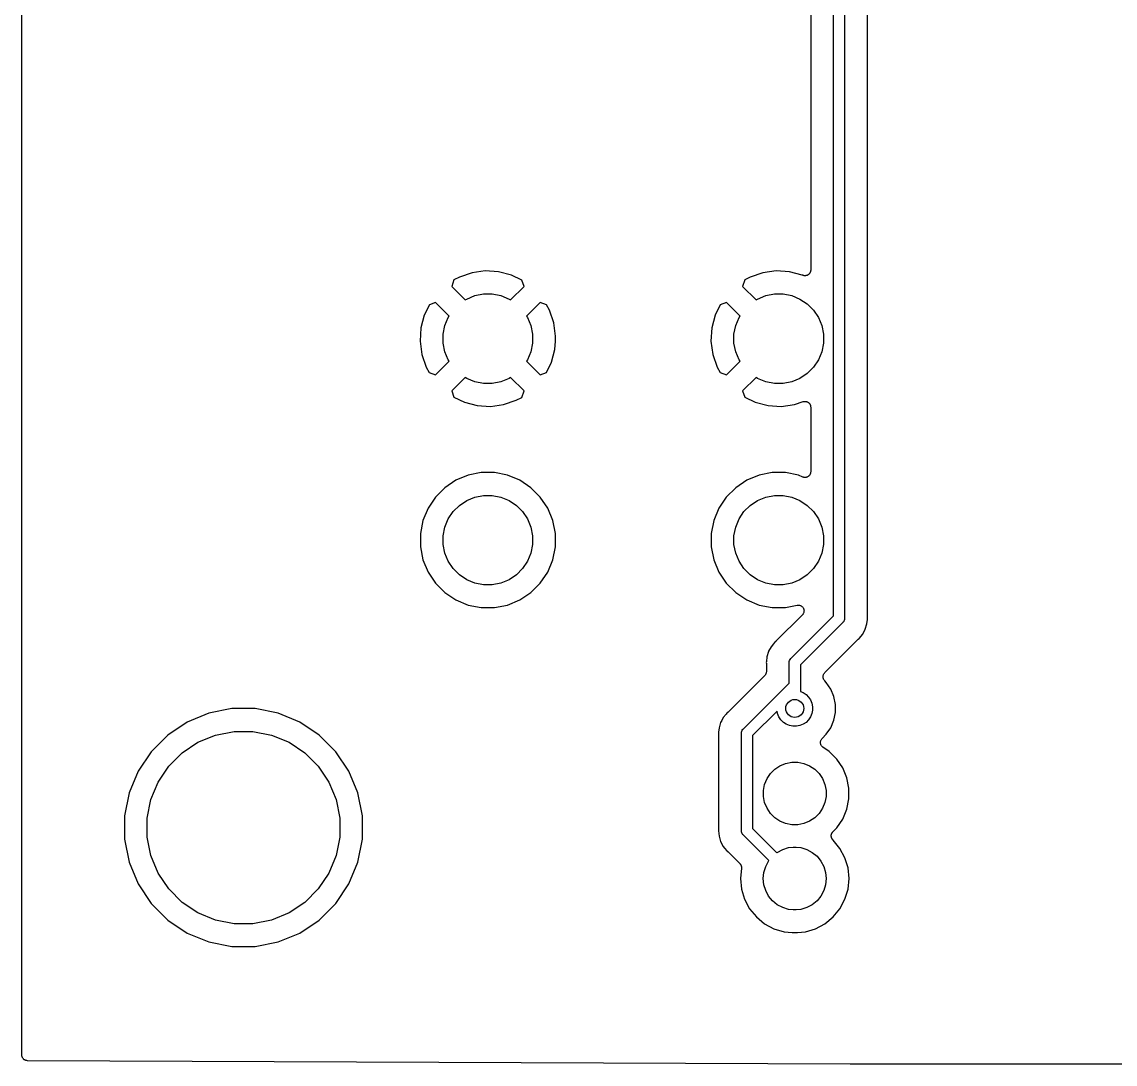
# Model space of a CAD drawing. Extents: x 3.04 to 9.02, y -6.31 to -2.47.
# Drawn here: x 3.035 to 3.997, y -6.308 to -5.391 of the extents above; entities that cross this region are included whole.
import ezdxf

# ---------------------------------------------------------------- set-up
doc = ezdxf.new("R2010")
doc.units = 0
doc.header["$MEASUREMENT"] = 0
doc.layers.add('BLACK', color=7, linetype='CONTINUOUS')

msp = doc.modelspace()

# ---------------------------------------------------------------- linework, layer by layer
at = {"layer": 'BLACK', "linetype": 'CONTINUOUS'}
for p, q in [((3.035, -6.30002), (3.035, -2.48998)), ((3.75886, -5.08937), (3.75886, -5.91566)), ((3.77886, -5.91444), (3.77886, -5.0906)), ((3.74902, -5.91387), (3.74902, -5.19192)), ((3.72902, -5.23916), (3.72902, -5.60966)), ((3.42, -5.61583), (3.41519, -5.61839)), ((3.43114, -5.61197), (3.42, -5.61583)), ((3.44273, -5.61039), (3.43114, -5.61197)), ((3.4544, -5.61109), (3.44273, -5.61039)), ((3.46571, -5.61405), (3.4544, -5.61109)), ((3.47485, -5.6185), (3.46571, -5.61405)), ((3.6759, -5.61583), (3.67109, -5.61839)), ((3.68705, -5.61197), (3.6759, -5.61583)), ((3.69863, -5.61039), (3.68705, -5.61197)), ((3.71031, -5.61109), (3.69863, -5.61039)), ((3.72162, -5.61405), (3.71031, -5.61109)), ((3.72183, -5.61416), (3.72162, -5.61405)), ((3.72196, -5.6142), (3.72183, -5.61416)), ((3.72208, -5.61427), (3.72196, -5.6142)), ((3.72241, -5.61437), (3.72208, -5.61427)), ((3.72274, -5.6145), (3.72241, -5.61437)), ((3.72288, -5.61452), (3.72274, -5.6145)), ((3.72301, -5.61456), (3.72288, -5.61452)), ((3.72336, -5.61459), (3.72301, -5.61456)), ((3.72371, -5.61465), (3.72336, -5.61459)), ((3.72384, -5.61465), (3.72371, -5.61465)), ((3.72398, -5.61466), (3.72384, -5.61465)), ((3.72433, -5.61463), (3.72398, -5.61466)), ((3.72468, -5.61462), (3.72433, -5.61463)), ((3.72482, -5.61458), (3.72468, -5.61462)), ((3.72495, -5.61457), (3.72482, -5.61458)), ((3.72529, -5.61447), (3.72495, -5.61457)), ((3.72563, -5.61439), (3.72529, -5.61447)), ((3.72576, -5.61433), (3.72563, -5.61439)), ((3.72589, -5.6143), (3.72576, -5.61433)), ((3.7262, -5.61413), (3.72589, -5.6143)), ((3.72652, -5.61399), (3.7262, -5.61413)), ((3.72663, -5.61391), (3.72652, -5.61399)), ((3.72675, -5.61384), (3.72663, -5.61391)), ((3.72703, -5.61362), (3.72675, -5.61384)), ((3.72731, -5.61342), (3.72703, -5.61362)), ((3.72741, -5.61332), (3.72731, -5.61342)), ((3.72751, -5.61323), (3.72741, -5.61332)), ((3.72774, -5.61296), (3.72751, -5.61323)), ((3.72798, -5.61271), (3.72774, -5.61296)), ((3.72805, -5.61259), (3.72798, -5.61271)), ((3.72814, -5.61248), (3.72805, -5.61259)), ((3.72831, -5.61218), (3.72814, -5.61248)), ((3.7285, -5.61188), (3.72831, -5.61218)), ((3.72855, -5.61175), (3.7285, -5.61188)), ((3.72861, -5.61163), (3.72855, -5.61175)), ((3.72872, -5.61129), (3.72861, -5.61163)), ((3.72884, -5.61097), (3.72872, -5.61129)), ((3.72886, -5.61083), (3.72884, -5.61097)), ((3.72891, -5.6107), (3.72886, -5.61083)), ((3.72895, -5.61035), (3.72891, -5.6107)), ((3.729, -5.61), (3.72895, -5.61035)), ((3.72902, -5.60973), (3.729, -5.60987)), ((3.729, -5.60987), (3.729, -5.61)), ((3.72902, -5.60966), (3.72902, -5.60973)), ((3.41519, -5.61839), (3.41315, -5.62401)), ((3.41315, -5.62401), (3.42509, -5.63595)), ((3.46491, -5.63595), (3.47685, -5.62401)), ((3.47685, -5.62401), (3.47485, -5.6185)), ((3.67109, -5.61839), (3.66906, -5.62401)), ((3.66906, -5.62401), (3.681, -5.63595)), ((3.42509, -5.63595), (3.42635, -5.63511)), ((3.42635, -5.63511), (3.43352, -5.63214)), ((3.43352, -5.63214), (3.44112, -5.63063)), ((3.44112, -5.63063), (3.44888, -5.63063)), ((3.44888, -5.63063), (3.45648, -5.63214)), ((3.45648, -5.63214), (3.46365, -5.63511)), ((3.46365, -5.63511), (3.46491, -5.63595)), ((3.681, -5.63595), (3.68226, -5.63511)), ((3.68226, -5.63511), (3.68942, -5.63214)), ((3.68942, -5.63214), (3.69703, -5.63063)), ((3.69703, -5.63063), (3.70478, -5.63063)), ((3.70478, -5.63063), (3.71239, -5.63214)), ((3.71239, -5.63214), (3.71955, -5.63511)), ((3.71955, -5.63511), (3.726, -5.63942)), ((3.3935, -5.64015), (3.38905, -5.64929)), ((3.39901, -5.63815), (3.3935, -5.64015)), ((3.41095, -5.65009), (3.39901, -5.63815)), ((3.49099, -5.63815), (3.47905, -5.65009)), ((3.49661, -5.64019), (3.49099, -5.63815)), ((3.49917, -5.645), (3.49661, -5.64019)), ((3.50303, -5.65614), (3.49917, -5.645)), ((3.6494, -5.64015), (3.64496, -5.64929)), ((3.65492, -5.63815), (3.6494, -5.64015)), ((3.66686, -5.65009), (3.65492, -5.63815)), ((3.726, -5.63942), (3.73149, -5.6449)), ((3.73149, -5.6449), (3.73579, -5.65135)), ((3.38905, -5.64929), (3.38609, -5.6606)), ((3.40714, -5.65852), (3.41011, -5.65135)), ((3.41011, -5.65135), (3.41095, -5.65009)), ((3.47905, -5.65009), (3.47989, -5.65135)), ((3.47989, -5.65135), (3.48286, -5.65852)), ((3.64496, -5.64929), (3.64199, -5.6606)), ((3.66305, -5.65852), (3.66602, -5.65135)), ((3.66602, -5.65135), (3.66686, -5.65009)), ((3.73579, -5.65135), (3.73876, -5.65852)), ((3.38609, -5.6606), (3.38539, -5.67227)), ((3.40563, -5.66612), (3.40714, -5.65852)), ((3.48286, -5.65852), (3.48437, -5.66612)), ((3.50461, -5.66773), (3.50303, -5.65614)), ((3.64199, -5.6606), (3.64129, -5.67227)), ((3.66154, -5.66612), (3.66305, -5.65852)), ((3.73876, -5.65852), (3.74028, -5.66612)), ((3.38539, -5.67227), (3.38697, -5.68386)), ((3.40563, -5.67388), (3.40563, -5.66612)), ((3.40714, -5.68148), (3.40563, -5.67388)), ((3.48437, -5.67388), (3.48286, -5.68148)), ((3.48437, -5.66612), (3.48437, -5.67388)), ((3.50391, -5.6794), (3.50435, -5.67216)), ((3.50435, -5.67216), (3.50461, -5.66773)), ((3.50435, -5.67216), (3.50435, -5.67216)), ((3.64129, -5.67227), (3.64288, -5.68386)), ((3.66154, -5.67388), (3.66154, -5.66612)), ((3.66305, -5.68148), (3.66154, -5.67388)), ((3.74028, -5.67388), (3.73876, -5.68148)), ((3.74028, -5.66612), (3.74028, -5.67388)), ((3.38697, -5.68386), (3.39083, -5.695)), ((3.41011, -5.68865), (3.40714, -5.68148)), ((3.48286, -5.68148), (3.47989, -5.68865)), ((3.50095, -5.69071), (3.50391, -5.6794)), ((3.64288, -5.68386), (3.64673, -5.695)), ((3.66602, -5.68865), (3.66305, -5.68148)), ((3.73876, -5.68148), (3.73579, -5.68865)), ((3.39901, -5.70185), (3.41095, -5.68991)), ((3.41095, -5.68991), (3.41011, -5.68865)), ((3.47989, -5.68865), (3.47905, -5.68991)), ((3.47905, -5.68991), (3.49099, -5.70185)), ((3.4965, -5.69985), (3.50095, -5.69071)), ((3.65492, -5.70185), (3.66686, -5.68991)), ((3.66686, -5.68991), (3.66602, -5.68865)), ((3.73579, -5.68865), (3.73149, -5.6951)), ((3.39083, -5.695), (3.39339, -5.69981)), ((3.39339, -5.69981), (3.39901, -5.70185)), ((3.49099, -5.70185), (3.4965, -5.69985)), ((3.64673, -5.695), (3.6493, -5.69981)), ((3.6493, -5.69981), (3.65492, -5.70185)), ((3.726, -5.70058), (3.71955, -5.70489)), ((3.73149, -5.6951), (3.726, -5.70058)), ((3.42509, -5.70405), (3.41315, -5.71599)), ((3.42635, -5.70489), (3.42509, -5.70405)), ((3.43352, -5.70786), (3.42635, -5.70489)), ((3.44112, -5.70937), (3.43352, -5.70786)), ((3.44888, -5.70937), (3.44112, -5.70937)), ((3.45648, -5.70786), (3.44888, -5.70937)), ((3.46365, -5.70489), (3.45648, -5.70786)), ((3.46491, -5.70405), (3.46365, -5.70489)), ((3.47685, -5.71599), (3.46491, -5.70405)), ((3.681, -5.70405), (3.66906, -5.71599)), ((3.68226, -5.70489), (3.681, -5.70405)), ((3.68942, -5.70786), (3.68226, -5.70489)), ((3.69703, -5.70937), (3.68942, -5.70786)), ((3.70478, -5.70937), (3.69703, -5.70937)), ((3.71239, -5.70786), (3.70478, -5.70937)), ((3.71955, -5.70489), (3.71239, -5.70786)), ((3.41315, -5.71599), (3.41515, -5.7215)), ((3.41515, -5.7215), (3.42429, -5.72595)), ((3.47, -5.72417), (3.47481, -5.72161)), ((3.47481, -5.72161), (3.47685, -5.71599)), ((3.66906, -5.71599), (3.67106, -5.7215)), ((3.67106, -5.7215), (3.68019, -5.72595)), ((3.42429, -5.72595), (3.4356, -5.72891)), ((3.4356, -5.72891), (3.44727, -5.72961)), ((3.44727, -5.72961), (3.45886, -5.72803)), ((3.45886, -5.72803), (3.47, -5.72417)), ((3.68019, -5.72595), (3.6915, -5.72891)), ((3.6915, -5.72891), (3.70318, -5.72961)), ((3.70318, -5.72961), (3.71476, -5.72803)), ((3.71476, -5.72803), (3.72238, -5.72539)), ((3.72238, -5.72539), (3.72245, -5.72537)), ((3.72245, -5.72537), (3.72277, -5.7253)), ((3.72277, -5.7253), (3.72308, -5.72521)), ((3.72308, -5.72521), (3.72324, -5.72519)), ((3.72324, -5.72519), (3.7234, -5.72516)), ((3.7234, -5.72516), (3.72373, -5.72515)), ((3.72373, -5.72515), (3.72405, -5.72512)), ((3.72405, -5.72512), (3.72421, -5.72514)), ((3.72421, -5.72514), (3.72438, -5.72513)), ((3.72438, -5.72513), (3.7247, -5.72519)), ((3.7247, -5.72519), (3.72502, -5.72522)), ((3.72502, -5.72522), (3.72518, -5.72527)), ((3.72518, -5.72527), (3.72534, -5.7253)), ((3.72534, -5.7253), (3.72564, -5.72541)), ((3.72564, -5.72541), (3.72595, -5.72551)), ((3.72595, -5.72551), (3.7261, -5.72559)), ((3.7261, -5.72559), (3.72625, -5.72565)), ((3.72625, -5.72565), (3.72653, -5.72582)), ((3.72653, -5.72582), (3.72681, -5.72597)), ((3.72681, -5.72597), (3.72694, -5.72608)), ((3.72694, -5.72608), (3.72708, -5.72617)), ((3.72708, -5.72617), (3.72731, -5.72639)), ((3.72731, -5.72639), (3.72756, -5.7266)), ((3.72756, -5.7266), (3.72767, -5.72672)), ((3.72767, -5.72672), (3.72779, -5.72684)), ((3.72779, -5.72684), (3.72797, -5.7271)), ((3.72797, -5.7271), (3.72818, -5.72735)), ((3.72818, -5.72735), (3.72826, -5.7275)), ((3.72826, -5.7275), (3.72835, -5.72763)), ((3.72835, -5.72763), (3.72849, -5.72793)), ((3.72849, -5.72793), (3.72864, -5.72821)), ((3.72864, -5.72821), (3.72869, -5.72837)), ((3.72869, -5.72837), (3.72875, -5.72852)), ((3.72875, -5.72852), (3.72883, -5.72884)), ((3.72883, -5.72884), (3.72892, -5.72915)), ((3.72892, -5.72915), (3.72894, -5.72931)), ((3.72894, -5.72931), (3.72897, -5.72947)), ((3.72897, -5.72947), (3.72898, -5.7298)), ((3.72898, -5.7298), (3.72902, -5.73012)), ((3.72902, -5.73012), (3.72902, -5.78706)), ((3.42768, -5.79008), (3.41688, -5.79455)), ((3.43915, -5.7878), (3.42768, -5.79008)), ((3.45085, -5.7878), (3.43915, -5.7878)), ((3.46232, -5.79008), (3.45085, -5.7878)), ((3.47312, -5.79455), (3.46232, -5.79008)), ((3.68359, -5.79008), (3.67278, -5.79455)), ((3.69506, -5.7878), (3.68359, -5.79008)), ((3.70675, -5.7878), (3.69506, -5.7878)), ((3.71822, -5.79008), (3.70675, -5.7878)), ((3.7221, -5.79168), (3.71822, -5.79008)), ((3.72784, -5.79025), (3.72753, -5.79062)), ((3.72814, -5.78989), (3.72784, -5.79025)), ((3.72815, -5.78988), (3.72814, -5.78989)), ((3.72816, -5.78987), (3.72815, -5.78988)), ((3.72838, -5.78945), (3.72816, -5.78987)), ((3.72861, -5.78903), (3.72838, -5.78945)), ((3.72862, -5.78902), (3.72861, -5.78903)), ((3.72876, -5.78856), (3.72862, -5.78901)), ((3.72862, -5.78901), (3.72862, -5.78902)), ((3.72891, -5.7881), (3.72876, -5.78856)), ((3.72896, -5.78761), (3.72891, -5.78808)), ((3.72891, -5.78808), (3.72891, -5.78809)), ((3.72891, -5.78809), (3.72891, -5.7881)), ((3.72902, -5.78713), (3.72896, -5.78761)), ((3.72902, -5.78706), (3.72902, -5.78711)), ((3.72902, -5.78711), (3.72902, -5.78711)), ((3.72902, -5.78711), (3.72902, -5.78711)), ((3.72902, -5.78711), (3.72902, -5.78713)), ((3.41688, -5.79455), (3.40715, -5.80105)), ((3.48285, -5.80105), (3.47312, -5.79455)), ((3.67278, -5.79455), (3.66306, -5.80105)), ((3.72256, -5.79182), (3.7221, -5.79168)), ((3.72301, -5.79196), (3.72256, -5.79182)), ((3.72302, -5.79196), (3.72301, -5.79196)), ((3.72304, -5.79197), (3.72302, -5.79196)), ((3.7235, -5.79201), (3.72304, -5.79197)), ((3.72398, -5.79206), (3.7235, -5.79201)), ((3.72399, -5.79206), (3.72398, -5.79206)), ((3.72401, -5.79206), (3.72399, -5.79206)), ((3.72448, -5.79202), (3.72401, -5.79206)), ((3.72495, -5.79198), (3.72448, -5.79202)), ((3.72497, -5.79197), (3.72495, -5.79198)), ((3.72498, -5.79197), (3.72497, -5.79197)), ((3.72544, -5.79183), (3.72498, -5.79197)), ((3.72589, -5.7917), (3.72544, -5.79183)), ((3.7259, -5.79169), (3.72589, -5.7917)), ((3.72591, -5.79169), (3.7259, -5.79169)), ((3.72633, -5.79147), (3.72591, -5.79169)), ((3.72675, -5.79125), (3.72633, -5.79147)), ((3.72676, -5.79124), (3.72675, -5.79125)), ((3.72678, -5.79123), (3.72676, -5.79124)), ((3.72714, -5.79093), (3.72678, -5.79123)), ((3.72751, -5.79064), (3.72714, -5.79093)), ((3.72752, -5.79063), (3.72751, -5.79064)), ((3.72753, -5.79062), (3.72752, -5.79063)), ((3.39888, -5.80932), (3.39239, -5.81904)), ((3.40715, -5.80105), (3.39888, -5.80932)), ((3.42635, -5.81228), (3.43352, -5.80931)), ((3.43352, -5.80931), (3.44112, -5.8078)), ((3.44112, -5.8078), (3.44888, -5.8078)), ((3.44888, -5.8078), (3.45648, -5.80931)), ((3.45648, -5.80931), (3.46365, -5.81228)), ((3.49112, -5.80932), (3.48285, -5.80105)), ((3.49761, -5.81904), (3.49112, -5.80932)), ((3.65479, -5.80932), (3.64829, -5.81904)), ((3.66306, -5.80105), (3.65479, -5.80932)), ((3.68226, -5.81228), (3.68942, -5.80931)), ((3.68942, -5.80931), (3.69703, -5.8078)), ((3.69703, -5.8078), (3.70478, -5.8078)), ((3.70478, -5.8078), (3.71239, -5.80931)), ((3.71239, -5.80931), (3.71955, -5.81228)), ((3.39239, -5.81904), (3.38791, -5.82985)), ((3.41442, -5.82207), (3.4199, -5.81658)), ((3.4199, -5.81658), (3.42635, -5.81228)), ((3.46365, -5.81228), (3.4701, -5.81658)), ((3.4701, -5.81658), (3.47558, -5.82207)), ((3.50209, -5.82985), (3.49761, -5.81904)), ((3.64829, -5.81904), (3.64382, -5.82985)), ((3.67032, -5.82207), (3.67581, -5.81658)), ((3.67581, -5.81658), (3.68226, -5.81228)), ((3.71955, -5.81228), (3.726, -5.81658)), ((3.726, -5.81658), (3.73149, -5.82207)), ((3.40714, -5.83568), (3.41011, -5.82852)), ((3.41011, -5.82852), (3.41442, -5.82207)), ((3.47558, -5.82207), (3.47989, -5.82852)), ((3.47989, -5.82852), (3.48286, -5.83568)), ((3.66305, -5.83568), (3.66602, -5.82852)), ((3.66602, -5.82852), (3.67032, -5.82207)), ((3.73149, -5.82207), (3.73579, -5.82852)), ((3.73579, -5.82852), (3.73876, -5.83568)), ((3.38791, -5.82985), (3.38563, -5.84132)), ((3.40563, -5.84329), (3.40714, -5.83568)), ((3.48286, -5.83568), (3.48437, -5.84329)), ((3.50437, -5.84132), (3.50209, -5.82985)), ((3.64382, -5.82985), (3.64154, -5.84132)), ((3.66154, -5.84329), (3.66305, -5.83568)), ((3.73876, -5.83568), (3.74028, -5.84329)), ((3.38563, -5.84132), (3.38563, -5.85301)), ((3.40563, -5.85104), (3.40563, -5.84329)), ((3.48437, -5.84329), (3.48437, -5.85104)), ((3.50437, -5.85301), (3.50437, -5.84132)), ((3.64154, -5.84132), (3.64154, -5.85301)), ((3.66154, -5.85104), (3.66154, -5.84329)), ((3.74028, -5.84329), (3.74028, -5.85104)), ((3.38563, -5.85301), (3.38791, -5.86448)), ((3.40714, -5.85865), (3.40563, -5.85104)), ((3.48437, -5.85104), (3.48286, -5.85865)), ((3.50209, -5.86448), (3.50437, -5.85301)), ((3.64154, -5.85301), (3.64382, -5.86448)), ((3.66305, -5.85865), (3.66154, -5.85104)), ((3.74028, -5.85104), (3.73876, -5.85865)), ((3.38791, -5.86448), (3.39239, -5.87529)), ((3.41011, -5.86581), (3.40714, -5.85865)), ((3.41442, -5.87226), (3.41011, -5.86581)), ((3.47989, -5.86581), (3.47558, -5.87226)), ((3.48286, -5.85865), (3.47989, -5.86581)), ((3.49761, -5.87529), (3.50209, -5.86448)), ((3.64382, -5.86448), (3.64829, -5.87529)), ((3.66602, -5.86581), (3.66305, -5.85865)), ((3.67032, -5.87226), (3.66602, -5.86581)), ((3.73579, -5.86581), (3.73149, -5.87226)), ((3.73876, -5.85865), (3.73579, -5.86581)), ((3.39239, -5.87529), (3.39888, -5.88501)), ((3.4199, -5.87775), (3.41442, -5.87226)), ((3.47558, -5.87226), (3.4701, -5.87775)), ((3.49112, -5.88501), (3.49761, -5.87529)), ((3.64829, -5.87529), (3.65479, -5.88501)), ((3.67581, -5.87775), (3.67032, -5.87226)), ((3.73149, -5.87226), (3.726, -5.87775)), ((3.39888, -5.88501), (3.40715, -5.89328)), ((3.42635, -5.88205), (3.4199, -5.87775)), ((3.43352, -5.88502), (3.42635, -5.88205)), ((3.44112, -5.88654), (3.43352, -5.88502)), ((3.44888, -5.88654), (3.44112, -5.88654)), ((3.45648, -5.88502), (3.44888, -5.88654)), ((3.46365, -5.88205), (3.45648, -5.88502)), ((3.4701, -5.87775), (3.46365, -5.88205)), ((3.48285, -5.89328), (3.49112, -5.88501)), ((3.65479, -5.88501), (3.66306, -5.89328)), ((3.68226, -5.88205), (3.67581, -5.87775)), ((3.68942, -5.88502), (3.68226, -5.88205)), ((3.69703, -5.88654), (3.68942, -5.88502)), ((3.70478, -5.88654), (3.69703, -5.88654)), ((3.71239, -5.88502), (3.70478, -5.88654)), ((3.71955, -5.88205), (3.71239, -5.88502)), ((3.726, -5.87775), (3.71955, -5.88205)), ((3.40715, -5.89328), (3.41688, -5.89978)), ((3.47312, -5.89978), (3.48285, -5.89328)), ((3.66306, -5.89328), (3.67278, -5.89978)), ((3.41688, -5.89978), (3.42768, -5.90425)), ((3.42768, -5.90425), (3.43915, -5.90654)), ((3.45085, -5.90654), (3.46232, -5.90425)), ((3.46232, -5.90425), (3.47312, -5.89978)), ((3.67278, -5.89978), (3.68359, -5.90425)), ((3.68359, -5.90425), (3.69506, -5.90654)), ((3.70675, -5.90654), (3.71719, -5.90446)), ((3.71719, -5.90446), (3.71724, -5.90445)), ((3.71724, -5.90445), (3.71724, -5.90445)), ((3.71724, -5.90445), (3.71724, -5.90445)), ((3.71724, -5.90445), (3.71726, -5.90445)), ((3.71726, -5.90445), (3.71775, -5.90441)), ((3.71775, -5.90441), (3.71822, -5.90436)), ((3.71822, -5.90436), (3.71822, -5.90436)), ((3.71822, -5.90436), (3.71823, -5.90436)), ((3.71823, -5.90436), (3.71871, -5.90442)), ((3.71871, -5.90442), (3.71919, -5.90447)), ((3.71919, -5.90447), (3.71919, -5.90447)), ((3.71919, -5.90447), (3.7192, -5.90447)), ((3.7192, -5.90447), (3.71966, -5.90462)), ((3.71966, -5.90462), (3.72012, -5.90476)), ((3.72012, -5.90476), (3.72012, -5.90476)), ((3.72012, -5.90476), (3.72013, -5.90477)), ((3.72013, -5.90477), (3.72056, -5.905)), ((3.72056, -5.905), (3.72097, -5.90523)), ((3.72097, -5.90523), (3.72098, -5.90523)), ((3.72098, -5.90523), (3.72099, -5.90524)), ((3.72099, -5.90524), (3.72136, -5.90555)), ((3.72136, -5.90555), (3.72172, -5.90585)), ((3.72172, -5.90585), (3.72173, -5.90586)), ((3.72173, -5.90586), (3.72173, -5.90586)), ((3.72173, -5.90586), (3.72204, -5.90624)), ((3.43915, -5.90654), (3.45085, -5.90654)), ((3.69506, -5.90654), (3.70675, -5.90654)), ((3.7217, -5.9129), (3.69842, -5.93618)), ((3.71169, -5.95119), (3.74902, -5.91387)), ((3.722, -5.91253), (3.7217, -5.9129)), ((3.72231, -5.91216), (3.722, -5.91253)), ((3.72204, -5.90624), (3.72234, -5.90661)), ((3.72232, -5.91215), (3.72231, -5.91215)), ((3.72231, -5.91215), (3.72231, -5.91216)), ((3.72254, -5.91172), (3.72232, -5.91215)), ((3.72234, -5.90661), (3.72234, -5.90662)), ((3.72234, -5.90662), (3.72235, -5.90662)), ((3.72235, -5.90662), (3.72257, -5.90705)), ((3.72277, -5.9113), (3.72254, -5.91172)), ((3.72257, -5.90705), (3.72279, -5.90747)), ((3.72278, -5.91129), (3.72277, -5.9113)), ((3.72292, -5.91083), (3.72278, -5.91129)), ((3.72278, -5.91129), (3.72278, -5.91129)), ((3.72279, -5.90747), (3.7228, -5.90748)), ((3.7228, -5.90748), (3.7228, -5.90749)), ((3.7228, -5.90749), (3.72294, -5.90795)), ((3.72306, -5.91036), (3.72292, -5.91083)), ((3.72294, -5.90795), (3.72307, -5.90841)), ((3.72307, -5.91035), (3.72306, -5.91036)), ((3.72306, -5.91036), (3.72306, -5.91036)), ((3.72307, -5.90841), (3.72307, -5.90842)), ((3.72307, -5.90842), (3.72307, -5.90842)), ((3.72307, -5.90842), (3.72312, -5.90891)), ((3.72311, -5.90987), (3.72307, -5.91035)), ((3.72316, -5.90939), (3.72311, -5.90987)), ((3.72312, -5.90891), (3.72316, -5.90938)), ((3.72316, -5.90938), (3.72316, -5.90939)), ((3.72316, -5.90939), (3.72316, -5.90939)), ((3.77888, -5.91465), (3.77886, -5.91444)), ((3.77888, -5.91486), (3.77888, -5.91465)), ((3.77888, -5.91493), (3.77888, -5.91486)), ((3.77898, -5.91591), (3.77888, -5.91493)), ((3.75725, -5.91956), (3.71992, -5.95688)), ((3.75743, -5.9194), (3.75725, -5.91956)), ((3.75759, -5.91921), (3.75743, -5.9194)), ((3.75805, -5.91865), (3.75759, -5.91921)), ((3.75759, -5.91921), (3.75759, -5.91921)), ((3.75809, -5.91858), (3.75805, -5.91865)), ((3.75851, -5.9178), (3.75809, -5.91858)), ((3.75879, -5.91687), (3.75851, -5.9178)), ((3.75886, -5.91615), (3.75879, -5.91687)), ((3.75886, -5.91566), (3.75888, -5.91591)), ((3.75888, -5.91591), (3.75886, -5.91615)), ((3.75886, -5.91615), (3.75886, -5.91615)), ((3.77707, -5.92549), (3.7785, -5.92079)), ((3.7785, -5.92079), (3.77888, -5.91689)), ((3.77888, -5.91688), (3.77898, -5.91591)), ((3.77888, -5.91689), (3.77888, -5.91688)), ((3.74139, -5.9637), (3.77052, -5.93457)), ((3.77052, -5.93457), (3.77057, -5.93452)), ((3.77057, -5.93452), (3.77073, -5.93439)), ((3.77073, -5.93439), (3.77088, -5.93424)), ((3.77088, -5.93424), (3.77164, -5.93361)), ((3.77164, -5.93361), (3.77476, -5.92982)), ((3.77476, -5.92982), (3.77707, -5.92549)), ((3.69418, -5.94093), (3.69204, -5.94494)), ((3.69633, -5.93831), (3.69418, -5.94093)), ((3.69729, -5.93714), (3.69633, -5.93831)), ((3.69633, -5.93831), (3.69633, -5.93831)), ((3.69805, -5.93651), (3.69729, -5.93714)), ((3.6982, -5.93636), (3.69805, -5.93651)), ((3.69837, -5.93623), (3.6982, -5.93636)), ((3.69842, -5.93618), (3.69837, -5.93623)), ((3.69005, -5.95386), (3.68996, -5.95484)), ((3.69044, -5.94996), (3.69005, -5.95386)), ((3.69005, -5.95386), (3.69005, -5.95386)), ((3.69186, -5.94526), (3.69044, -5.94996)), ((3.69204, -5.94494), (3.69186, -5.94526)), ((3.71008, -5.9546), (3.71015, -5.95388)), ((3.71015, -5.95388), (3.71043, -5.95295)), ((3.71043, -5.95295), (3.71089, -5.9521)), ((3.71089, -5.9521), (3.7115, -5.95135)), ((3.7115, -5.95135), (3.71169, -5.95119)), ((3.68996, -5.95484), (3.69005, -5.95582)), ((3.69003, -5.96315), (3.68998, -5.96361)), ((3.69008, -5.9627), (3.69003, -5.96315)), ((3.69005, -5.95582), (3.69006, -5.95589)), ((3.69006, -5.95589), (3.69006, -5.9561)), ((3.69006, -5.9561), (3.69008, -5.95631)), ((3.69008, -5.95631), (3.69008, -5.96263)), ((3.69008, -5.96263), (3.69008, -5.96264)), ((3.69008, -5.96264), (3.69008, -5.96264)), ((3.69008, -5.96264), (3.69008, -5.96264)), ((3.69008, -5.96264), (3.69008, -5.9627)), ((3.71006, -5.95484), (3.71008, -5.9546)), ((3.71008, -5.95508), (3.71006, -5.95484)), ((3.71008, -5.9546), (3.71008, -5.9546)), ((3.71008, -5.97298), (3.71008, -5.95508)), ((3.71992, -5.95688), (3.71992, -5.97478)), ((3.68861, -5.96616), (3.65637, -5.99841)), ((3.66964, -6.01342), (3.71008, -5.97298)), ((3.68891, -5.9658), (3.68861, -5.96616)), ((3.6892, -5.96545), (3.68891, -5.9658)), ((3.68922, -5.96543), (3.6892, -5.96545)), ((3.68923, -5.96541), (3.68922, -5.96543)), ((3.68945, -5.965), (3.68923, -5.96541)), ((3.68967, -5.9646), (3.68945, -5.965)), ((3.68968, -5.96457), (3.68967, -5.9646)), ((3.68969, -5.96455), (3.68968, -5.96457)), ((3.68983, -5.96411), (3.68969, -5.96455)), ((3.68997, -5.96367), (3.68983, -5.96411)), ((3.68998, -5.96361), (3.68997, -5.96364)), ((3.68997, -5.96364), (3.68997, -5.96367)), ((3.73992, -5.96717), (3.73997, -5.96671)), ((3.73992, -5.96722), (3.73992, -5.96717)), ((3.73992, -5.96724), (3.73992, -5.96722)), ((3.73992, -5.96722), (3.73992, -5.96722)), ((3.73992, -5.96722), (3.73992, -5.96722)), ((3.73992, -5.96749), (3.73992, -5.96724)), ((3.73997, -5.96795), (3.73992, -5.96749)), ((3.73997, -5.96671), (3.74002, -5.96625)), ((3.74001, -5.96841), (3.73997, -5.96795)), ((3.74001, -5.96844), (3.74001, -5.96841)), ((3.74002, -5.96846), (3.74001, -5.96844)), ((3.74002, -5.96625), (3.74003, -5.96622)), ((3.74015, -5.9689), (3.74002, -5.96846)), ((3.74003, -5.9662), (3.74017, -5.96576)), ((3.74003, -5.96622), (3.74003, -5.9662)), ((3.74028, -5.96935), (3.74015, -5.9689)), ((3.74017, -5.96576), (3.74031, -5.96531)), ((3.74029, -5.96937), (3.74028, -5.96935)), ((3.7403, -5.9694), (3.74029, -5.96937)), ((3.74052, -5.96981), (3.7403, -5.9694)), ((3.74031, -5.96531), (3.74032, -5.96529)), ((3.74032, -5.96529), (3.74033, -5.96527)), ((3.74033, -5.96527), (3.74055, -5.96486)), ((3.74073, -5.97021), (3.74052, -5.96981)), ((3.74055, -5.96486), (3.74077, -5.96445)), ((3.74074, -5.97024), (3.74073, -5.97021)), ((3.74076, -5.97026), (3.74074, -5.97024)), ((3.74105, -5.97062), (3.74076, -5.97026)), ((3.74077, -5.96445), (3.74078, -5.96443)), ((3.74078, -5.96443), (3.7408, -5.96441)), ((3.7408, -5.96441), (3.74109, -5.96406)), ((3.74134, -5.97098), (3.74105, -5.97062)), ((3.74109, -5.96406), (3.74139, -5.9637)), ((3.74137, -5.97101), (3.74134, -5.97098)), ((3.74137, -5.97102), (3.74137, -5.97101)), ((3.74137, -5.97101), (3.74137, -5.97101)), ((3.74139, -5.97103), (3.74137, -5.97102)), ((3.74277, -5.97241), (3.74139, -5.97103)), ((3.74668, -5.97826), (3.74277, -5.97241)), ((3.71992, -5.97478), (3.71995, -5.97502)), ((3.71995, -5.97502), (3.71992, -5.97526)), ((3.71992, -5.97526), (3.71992, -5.98019)), ((3.71992, -5.98019), (3.72246, -5.98124)), ((3.72246, -5.98124), (3.72504, -5.98296)), ((3.74937, -5.98477), (3.74668, -5.97826)), ((3.72504, -5.98296), (3.72723, -5.98516)), ((3.72723, -5.98516), (3.72896, -5.98774)), ((3.72896, -5.98774), (3.73014, -5.9906)), ((3.73014, -5.9906), (3.73075, -5.99365)), ((3.75075, -5.99168), (3.74937, -5.98477)), ((3.75075, -5.99872), (3.75075, -5.99168)), ((3.19948, -5.99938), (3.18043, -6.00726)), ((3.21969, -5.99535), (3.19948, -5.99938)), ((3.24031, -5.99535), (3.21969, -5.99535)), ((3.26052, -5.99938), (3.24031, -5.99535)), ((3.27957, -6.00726), (3.26052, -5.99938)), ((3.65455, -6.00021), (3.65213, -6.00316)), ((3.65524, -5.99936), (3.65455, -6.00021)), ((3.65455, -6.00021), (3.65455, -6.00021)), ((3.656, -5.99874), (3.65524, -5.99936)), ((3.65615, -5.99859), (3.656, -5.99874)), ((3.65632, -5.99846), (3.65615, -5.99859)), ((3.65637, -5.99841), (3.65632, -5.99846)), ((3.69941, -5.99756), (3.67787, -6.01911)), ((3.69986, -5.99979), (3.69941, -5.99756)), ((3.70104, -6.00266), (3.69986, -5.99979)), ((3.73014, -5.99979), (3.72896, -6.00266)), ((3.73075, -5.99675), (3.73014, -5.99979)), ((3.73075, -5.99365), (3.73075, -5.99675)), ((3.74937, -6.00562), (3.75075, -5.99872)), ((3.18043, -6.00726), (3.16329, -6.01872)), ((3.29671, -6.01872), (3.27957, -6.00726)), ((3.64981, -6.00749), (3.64839, -6.01219)), ((3.65074, -6.00576), (3.64981, -6.00749)), ((3.65213, -6.00316), (3.65074, -6.00576)), ((3.70277, -6.00524), (3.70104, -6.00266)), ((3.70496, -6.00743), (3.70277, -6.00524)), ((3.70754, -6.00915), (3.70496, -6.00743)), ((3.71041, -6.01034), (3.70754, -6.00915)), ((3.71345, -6.01094), (3.71041, -6.01034)), ((3.71655, -6.01094), (3.71345, -6.01094)), ((3.71959, -6.01034), (3.71655, -6.01094)), ((3.72246, -6.00915), (3.71959, -6.01034)), ((3.72504, -6.00743), (3.72246, -6.00915)), ((3.72723, -6.00524), (3.72504, -6.00743)), ((3.72896, -6.00266), (3.72723, -6.00524)), ((3.74668, -6.01213), (3.74937, -6.00562)), ((3.16329, -6.01872), (3.14872, -6.03329)), ((3.18991, -6.02499), (3.20531, -6.01861)), ((3.20531, -6.01861), (3.22166, -6.01535)), ((3.22166, -6.01535), (3.23834, -6.01535)), ((3.23834, -6.01535), (3.25469, -6.01861)), ((3.25469, -6.01861), (3.27009, -6.02499)), ((3.31128, -6.03329), (3.29671, -6.01872)), ((3.648, -6.01609), (3.64791, -6.01707)), ((3.64791, -6.01707), (3.648, -6.01805)), ((3.64839, -6.01219), (3.648, -6.01609)), ((3.648, -6.01609), (3.648, -6.01609)), ((3.648, -6.01805), (3.64801, -6.01812)), ((3.64801, -6.01812), (3.64801, -6.01833)), ((3.64801, -6.01833), (3.64803, -6.01854)), ((3.64803, -6.01854), (3.64803, -6.10128)), ((3.668, -6.01707), (3.66803, -6.01683)), ((3.66803, -6.01731), (3.668, -6.01707)), ((3.66803, -6.01683), (3.6681, -6.01611)), ((3.66803, -6.01683), (3.66803, -6.01683)), ((3.66803, -6.10251), (3.66803, -6.01731)), ((3.6681, -6.01611), (3.66838, -6.01518)), ((3.66838, -6.01518), (3.66884, -6.01432)), ((3.66884, -6.01432), (3.66945, -6.01357)), ((3.66945, -6.01357), (3.66964, -6.01342)), ((3.67787, -6.01911), (3.67787, -6.10071)), ((3.73906, -6.02169), (3.74277, -6.01798)), ((3.74277, -6.01798), (3.74668, -6.01213)), ((3.17604, -6.03425), (3.18991, -6.02499)), ((3.27009, -6.02499), (3.28396, -6.03425)), ((3.7376, -6.02518), (3.73765, -6.02471)), ((3.7376, -6.02519), (3.7376, -6.02518)), ((3.7376, -6.02521), (3.7376, -6.02519)), ((3.73764, -6.02568), (3.7376, -6.02521)), ((3.73768, -6.02615), (3.73764, -6.02568)), ((3.73765, -6.02471), (3.73769, -6.02424)), ((3.73769, -6.02617), (3.73768, -6.02615)), ((3.73769, -6.02424), (3.7377, -6.02422)), ((3.73769, -6.02618), (3.73769, -6.02617)), ((3.73782, -6.02663), (3.73769, -6.02618)), ((3.7377, -6.02421), (3.73784, -6.02376)), ((3.7377, -6.02422), (3.7377, -6.02421)), ((3.73796, -6.02709), (3.73782, -6.02663)), ((3.73784, -6.02376), (3.73798, -6.02331)), ((3.73796, -6.0271), (3.73796, -6.02709)), ((3.73797, -6.02712), (3.73796, -6.0271)), ((3.73819, -6.02754), (3.73797, -6.02712)), ((3.73798, -6.02331), (3.73799, -6.02329)), ((3.73799, -6.02328), (3.73822, -6.02286)), ((3.73799, -6.02329), (3.73799, -6.02328)), ((3.73841, -6.02795), (3.73819, -6.02754)), ((3.73822, -6.02286), (3.73844, -6.02245)), ((3.73841, -6.02797), (3.73841, -6.02795)), ((3.73842, -6.02798), (3.73841, -6.02797)), ((3.73872, -6.02835), (3.73842, -6.02798)), ((3.73844, -6.02245), (3.73845, -6.02243)), ((3.73845, -6.02243), (3.73846, -6.02242)), ((3.73846, -6.02242), (3.73876, -6.02206)), ((3.73901, -6.02872), (3.73872, -6.02835)), ((3.73876, -6.02206), (3.73906, -6.02169)), ((3.73903, -6.02873), (3.73901, -6.02872)), ((3.73904, -6.02874), (3.73903, -6.02873)), ((3.7394, -6.02904), (3.73904, -6.02874)), ((3.73976, -6.02935), (3.7394, -6.02904)), ((3.73978, -6.02936), (3.73976, -6.02935)), ((3.73979, -6.02936), (3.73978, -6.02936)), ((3.73982, -6.02938), (3.73979, -6.02936)), ((3.73979, -6.02936), (3.73979, -6.02936)), ((3.74532, -6.03306), (3.73982, -6.02938)), ((3.14872, -6.03329), (3.13726, -6.05043)), ((3.16425, -6.04604), (3.17604, -6.03425)), ((3.28396, -6.03425), (3.29575, -6.04604)), ((3.32274, -6.05043), (3.31128, -6.03329)), ((3.75194, -6.03968), (3.74532, -6.03306)), ((3.75715, -6.04747), (3.75194, -6.03968)), ((3.15499, -6.05991), (3.16425, -6.04604)), ((3.29575, -6.04604), (3.30501, -6.05991)), ((3.69359, -6.05243), (3.69743, -6.04859)), ((3.69743, -6.04859), (3.70195, -6.04558)), ((3.70195, -6.04558), (3.70696, -6.0435)), ((3.70696, -6.0435), (3.71229, -6.04244)), ((3.71229, -6.04244), (3.71771, -6.04244)), ((3.71771, -6.04244), (3.72304, -6.0435)), ((3.72304, -6.0435), (3.72805, -6.04558)), ((3.72805, -6.04558), (3.73257, -6.04859)), ((3.73257, -6.04859), (3.73641, -6.05243)), ((3.76073, -6.05613), (3.75715, -6.04747)), ((3.13726, -6.05043), (3.12938, -6.06948)), ((3.33062, -6.06948), (3.32274, -6.05043)), ((3.6885, -6.06196), (3.69058, -6.05695)), ((3.69058, -6.05695), (3.69359, -6.05243)), ((3.73641, -6.05243), (3.73942, -6.05695)), ((3.73942, -6.05695), (3.7415, -6.06196)), ((3.76256, -6.06532), (3.76073, -6.05613)), ((3.14861, -6.07531), (3.15499, -6.05991)), ((3.30501, -6.05991), (3.31139, -6.07531)), ((3.68744, -6.06729), (3.6885, -6.06196)), ((3.68744, -6.07271), (3.68744, -6.06729)), ((3.7415, -6.06196), (3.74256, -6.06729)), ((3.74256, -6.06729), (3.74256, -6.07271)), ((3.76256, -6.07468), (3.76256, -6.06532)), ((3.12938, -6.06948), (3.12535, -6.08969)), ((3.14535, -6.09166), (3.14861, -6.07531)), ((3.31139, -6.07531), (3.31465, -6.09166)), ((3.33465, -6.08969), (3.33062, -6.06948)), ((3.6885, -6.07804), (3.68744, -6.07271)), ((3.69058, -6.08305), (3.6885, -6.07804)), ((3.7415, -6.07804), (3.73942, -6.08305)), ((3.74256, -6.07271), (3.7415, -6.07804)), ((3.76073, -6.08387), (3.76256, -6.07468)), ((3.69359, -6.08757), (3.69058, -6.08305)), ((3.69743, -6.09141), (3.69359, -6.08757)), ((3.73641, -6.08757), (3.73257, -6.09141)), ((3.73942, -6.08305), (3.73641, -6.08757)), ((3.75715, -6.09253), (3.76073, -6.08387)), ((3.12535, -6.08969), (3.12535, -6.11031)), ((3.14535, -6.10834), (3.14535, -6.09166)), ((3.31465, -6.09166), (3.31465, -6.10834)), ((3.33465, -6.11031), (3.33465, -6.08969)), ((3.70195, -6.09442), (3.69743, -6.09141)), ((3.70696, -6.0965), (3.70195, -6.09442)), ((3.71229, -6.09756), (3.70696, -6.0965)), ((3.71771, -6.09756), (3.71229, -6.09756)), ((3.72304, -6.0965), (3.71771, -6.09756)), ((3.72805, -6.09442), (3.72304, -6.0965)), ((3.73257, -6.09141), (3.72805, -6.09442)), ((3.75194, -6.10032), (3.75715, -6.09253)), ((3.648, -6.10177), (3.64791, -6.10275)), ((3.64791, -6.10275), (3.64839, -6.10764)), ((3.64803, -6.10135), (3.648, -6.10156)), ((3.648, -6.10156), (3.648, -6.10177)), ((3.64803, -6.10128), (3.64803, -6.10135)), ((3.64839, -6.10764), (3.64981, -6.11234)), ((3.668, -6.10275), (3.66803, -6.10251)), ((3.66803, -6.10299), (3.668, -6.10275)), ((3.66806, -6.10333), (3.66803, -6.10299)), ((3.6681, -6.10372), (3.66806, -6.10333)), ((3.66838, -6.10464), (3.6681, -6.10372)), ((3.66884, -6.1055), (3.66838, -6.10464)), ((3.6693, -6.10606), (3.66884, -6.1055)), ((3.66945, -6.10625), (3.6693, -6.10606)), ((3.66964, -6.1064), (3.66945, -6.10625)), ((3.69228, -6.12904), (3.66964, -6.1064)), ((3.67787, -6.10071), (3.69924, -6.12208)), ((3.74708, -6.10723), (3.74711, -6.10697)), ((3.74711, -6.10745), (3.74708, -6.10723)), ((3.7471, -6.10768), (3.74711, -6.10745)), ((3.74715, -6.10794), (3.7471, -6.10768)), ((3.74711, -6.10671), (3.74716, -6.10648)), ((3.74711, -6.10697), (3.74711, -6.10671)), ((3.74716, -6.10648), (3.74718, -6.10626)), ((3.74718, -6.10626), (3.74726, -6.10601)), ((3.74726, -6.10601), (3.74731, -6.10575)), ((3.74731, -6.10575), (3.7474, -6.10554)), ((3.7474, -6.10554), (3.74747, -6.10532)), ((3.74747, -6.10532), (3.74759, -6.10509)), ((3.74759, -6.10509), (3.74769, -6.10485)), ((3.74769, -6.10485), (3.74782, -6.10466)), ((3.74782, -6.10466), (3.74793, -6.10446)), ((3.74793, -6.10446), (3.7481, -6.10426)), ((3.7481, -6.10426), (3.74824, -6.10405)), ((3.74824, -6.10405), (3.7484, -6.10389)), ((3.7484, -6.10389), (3.74855, -6.10371)), ((3.74855, -6.10371), (3.75194, -6.10032)), ((3.12535, -6.11031), (3.12938, -6.13052)), ((3.14861, -6.12469), (3.14535, -6.10834)), ((3.31465, -6.10834), (3.31139, -6.12469)), ((3.33062, -6.13052), (3.33465, -6.11031)), ((3.64981, -6.11234), (3.65213, -6.11666)), ((3.65213, -6.11666), (3.65332, -6.11812)), ((3.7096, -6.11764), (3.71365, -6.11724)), ((3.71365, -6.11724), (3.71635, -6.11724)), ((3.71635, -6.11724), (3.7204, -6.11764)), ((3.74718, -6.1082), (3.74715, -6.10794)), ((3.74724, -6.10842), (3.74718, -6.1082)), ((3.74728, -6.10864), (3.74724, -6.10842)), ((3.74738, -6.10888), (3.74728, -6.10864)), ((3.74746, -6.10913), (3.74738, -6.10888)), ((3.74756, -6.10934), (3.74746, -6.10913)), ((3.74765, -6.10955), (3.74756, -6.10934)), ((3.74779, -6.10977), (3.74765, -6.10955)), ((3.74791, -6.11), (3.74779, -6.10977)), ((3.74805, -6.11017), (3.74791, -6.11)), ((3.74818, -6.11037), (3.74805, -6.11017)), ((3.74836, -6.11055), (3.74818, -6.11037)), ((3.74852, -6.11076), (3.74836, -6.11055)), ((3.7487, -6.1109), (3.74852, -6.11076)), ((3.74872, -6.11092), (3.7487, -6.1109)), ((3.75474, -6.11825), (3.74872, -6.11092)), ((3.15499, -6.14009), (3.14861, -6.12469)), ((3.31139, -6.12469), (3.30501, -6.14009)), ((3.65332, -6.11812), (3.65524, -6.12046)), ((3.65524, -6.12046), (3.656, -6.12108)), ((3.656, -6.12108), (3.65606, -6.12113)), ((3.65606, -6.12113), (3.6562, -6.12128)), ((3.6562, -6.12128), (3.65637, -6.12141)), ((3.65637, -6.12141), (3.66666, -6.13171)), ((3.69924, -6.12208), (3.69961, -6.12178)), ((3.69961, -6.12178), (3.7044, -6.11922)), ((3.7044, -6.11922), (3.7096, -6.11764)), ((3.7204, -6.11764), (3.7256, -6.11922)), ((3.7256, -6.11922), (3.73039, -6.12178)), ((3.73039, -6.12178), (3.73458, -6.12522)), ((3.73458, -6.12522), (3.73803, -6.12942)), ((3.75915, -6.12651), (3.75474, -6.11825)), ((3.76187, -6.13548), (3.75915, -6.12651)), ((3.12938, -6.13052), (3.13726, -6.14957)), ((3.32274, -6.14957), (3.33062, -6.13052)), ((3.66666, -6.13171), (3.66671, -6.13176)), ((3.66671, -6.13176), (3.66685, -6.13193)), ((3.66685, -6.13193), (3.667, -6.13209)), ((3.667, -6.13209), (3.66715, -6.13231)), ((3.66715, -6.13231), (3.66732, -6.13252)), ((3.6681, -6.13574), (3.66721, -6.1448)), ((3.66732, -6.13252), (3.66742, -6.13272)), ((3.66742, -6.13272), (3.66754, -6.1329)), ((3.66754, -6.1329), (3.66765, -6.13315)), ((3.66765, -6.13315), (3.66777, -6.13339)), ((3.66777, -6.13339), (3.66783, -6.1336)), ((3.66783, -6.1336), (3.66792, -6.1338)), ((3.66792, -6.1338), (3.66797, -6.13407)), ((3.66797, -6.13407), (3.66804, -6.13433)), ((3.66804, -6.13433), (3.66806, -6.13454)), ((3.66806, -6.13454), (3.6681, -6.13476)), ((3.6681, -6.13476), (3.6681, -6.13503)), ((3.6681, -6.13503), (3.66813, -6.1353)), ((3.66813, -6.1353), (3.6681, -6.13552)), ((3.6681, -6.13552), (3.6681, -6.13574)), ((3.68784, -6.1394), (3.68942, -6.13421)), ((3.68942, -6.13421), (3.69197, -6.12942)), ((3.69197, -6.12942), (3.69228, -6.12904)), ((3.73803, -6.12942), (3.74058, -6.13421)), ((3.74058, -6.13421), (3.74216, -6.1394)), ((3.76279, -6.1448), (3.76187, -6.13548)), ((3.16425, -6.15396), (3.15499, -6.14009)), ((3.30501, -6.14009), (3.29575, -6.15396)), ((3.66721, -6.1448), (3.66813, -6.15413)), ((3.68731, -6.1448), (3.68784, -6.1394)), ((3.68784, -6.15021), (3.68731, -6.1448)), ((3.74216, -6.1394), (3.74269, -6.1448)), ((3.74269, -6.1448), (3.74216, -6.15021)), ((3.76187, -6.15413), (3.76279, -6.1448)), ((3.13726, -6.14957), (3.14872, -6.16671)), ((3.17604, -6.16575), (3.16425, -6.15396)), ((3.29575, -6.15396), (3.28396, -6.16575)), ((3.31128, -6.16671), (3.32274, -6.14957)), ((3.66813, -6.15413), (3.67085, -6.16309)), ((3.68942, -6.1554), (3.68784, -6.15021)), ((3.69197, -6.16019), (3.68942, -6.1554)), ((3.74058, -6.1554), (3.73803, -6.16019)), ((3.74216, -6.15021), (3.74058, -6.1554)), ((3.75915, -6.16309), (3.76187, -6.15413)), ((3.67085, -6.16309), (3.67526, -6.17135)), ((3.69542, -6.16438), (3.69197, -6.16019)), ((3.69961, -6.16783), (3.69542, -6.16438)), ((3.73458, -6.16438), (3.73039, -6.16783)), ((3.73803, -6.16019), (3.73458, -6.16438)), ((3.75474, -6.17135), (3.75915, -6.16309)), ((3.14872, -6.16671), (3.16329, -6.18128)), ((3.18991, -6.17501), (3.17604, -6.16575)), ((3.20531, -6.18139), (3.18991, -6.17501)), ((3.27009, -6.17501), (3.25469, -6.18139)), ((3.28396, -6.16575), (3.27009, -6.17501)), ((3.29671, -6.18128), (3.31128, -6.16671)), ((3.67526, -6.17135), (3.68121, -6.1786)), ((3.7044, -6.17039), (3.69961, -6.16783)), ((3.7096, -6.17196), (3.7044, -6.17039)), ((3.71365, -6.17236), (3.7096, -6.17196)), ((3.71635, -6.17236), (3.71365, -6.17236)), ((3.7204, -6.17196), (3.71635, -6.17236)), ((3.7256, -6.17039), (3.7204, -6.17196)), ((3.73039, -6.16783), (3.7256, -6.17039)), ((3.74879, -6.1786), (3.75474, -6.17135)), ((3.16329, -6.18128), (3.18043, -6.19274)), ((3.22166, -6.18465), (3.20531, -6.18139)), ((3.23834, -6.18465), (3.22166, -6.18465)), ((3.25469, -6.18139), (3.23834, -6.18465)), ((3.27957, -6.19274), (3.29671, -6.18128)), ((3.68121, -6.1786), (3.68845, -6.18454)), ((3.68845, -6.18454), (3.69671, -6.18895)), ((3.73329, -6.18895), (3.74155, -6.18454)), ((3.74155, -6.18454), (3.74879, -6.1786)), ((3.18043, -6.19274), (3.19948, -6.20062)), ((3.26052, -6.20062), (3.27957, -6.19274)), ((3.69671, -6.18895), (3.70568, -6.19167)), ((3.70568, -6.19167), (3.71266, -6.19236)), ((3.71266, -6.19236), (3.71734, -6.19236)), ((3.71734, -6.19236), (3.72432, -6.19167)), ((3.72432, -6.19167), (3.73329, -6.18895)), ((3.19948, -6.20062), (3.21969, -6.20465)), ((3.24031, -6.20465), (3.26052, -6.20062)), ((3.21969, -6.20465), (3.24031, -6.20465)), ((3.03504, -6.30048), (3.035, -6.30002)), ((3.03508, -6.30094), (3.03504, -6.30048)), ((3.03509, -6.30096), (3.03508, -6.30094)), ((3.0351, -6.30099), (3.03509, -6.30096)), ((3.03523, -6.30143), (3.0351, -6.30099)), ((3.03536, -6.30187), (3.03523, -6.30143)), ((3.03537, -6.3019), (3.03536, -6.30187)), ((3.03538, -6.30193), (3.03537, -6.3019)), ((3.03559, -6.30233), (3.03538, -6.30193)), ((3.0358, -6.30274), (3.03559, -6.30233)), ((3.03582, -6.30276), (3.0358, -6.30274)), ((3.03584, -6.30279), (3.03582, -6.30276)), ((3.03613, -6.30314), (3.03584, -6.30279)), ((3.03641, -6.3035), (3.03613, -6.30314)), ((3.03643, -6.30352), (3.03641, -6.3035)), ((3.03645, -6.30354), (3.03643, -6.30352)), ((3.03681, -6.30384), (3.03645, -6.30354)), ((3.03716, -6.30413), (3.03681, -6.30384)), ((3.03718, -6.30415), (3.03716, -6.30413)), ((3.0372, -6.30417), (3.03718, -6.30415)), ((3.03761, -6.30438), (3.0372, -6.30417)), ((3.03801, -6.30461), (3.03761, -6.30438)), ((3.03804, -6.30462), (3.03801, -6.30461)), ((3.03806, -6.30463), (3.03804, -6.30462)), ((3.0385, -6.30477), (3.03806, -6.30463)), ((3.03894, -6.30491), (3.0385, -6.30477)), ((3.03897, -6.30491), (3.03894, -6.30491)), ((3.03899, -6.30492), (3.03897, -6.30491)), ((3.03945, -6.30497), (3.03899, -6.30492)), ((3.03991, -6.30502), (3.03945, -6.30497)), ((3.03996, -6.30502), (3.03991, -6.30502)), ((3.03997, -6.30502), (3.03996, -6.30502)), ((3.03998, -6.30502), (3.03997, -6.30502)), ((3.03997, -6.30502), (3.03997, -6.30502)), ((3.76376, -6.30803), (3.03998, -6.30502)), ((3.76378, -6.30803), (3.76376, -6.30803)), ((3.76376, -6.30803), (3.76376, -6.30803)), ((9.01553, -6.30803), (3.76378, -6.30803))]:
    msp.add_line(p, q, dxfattribs=at)
at = {"layer": 'BLACK'}
msp.add_circle((3.715, -5.9952), 0.00787, dxfattribs=at)

doc.saveas('drawing.dxf')
